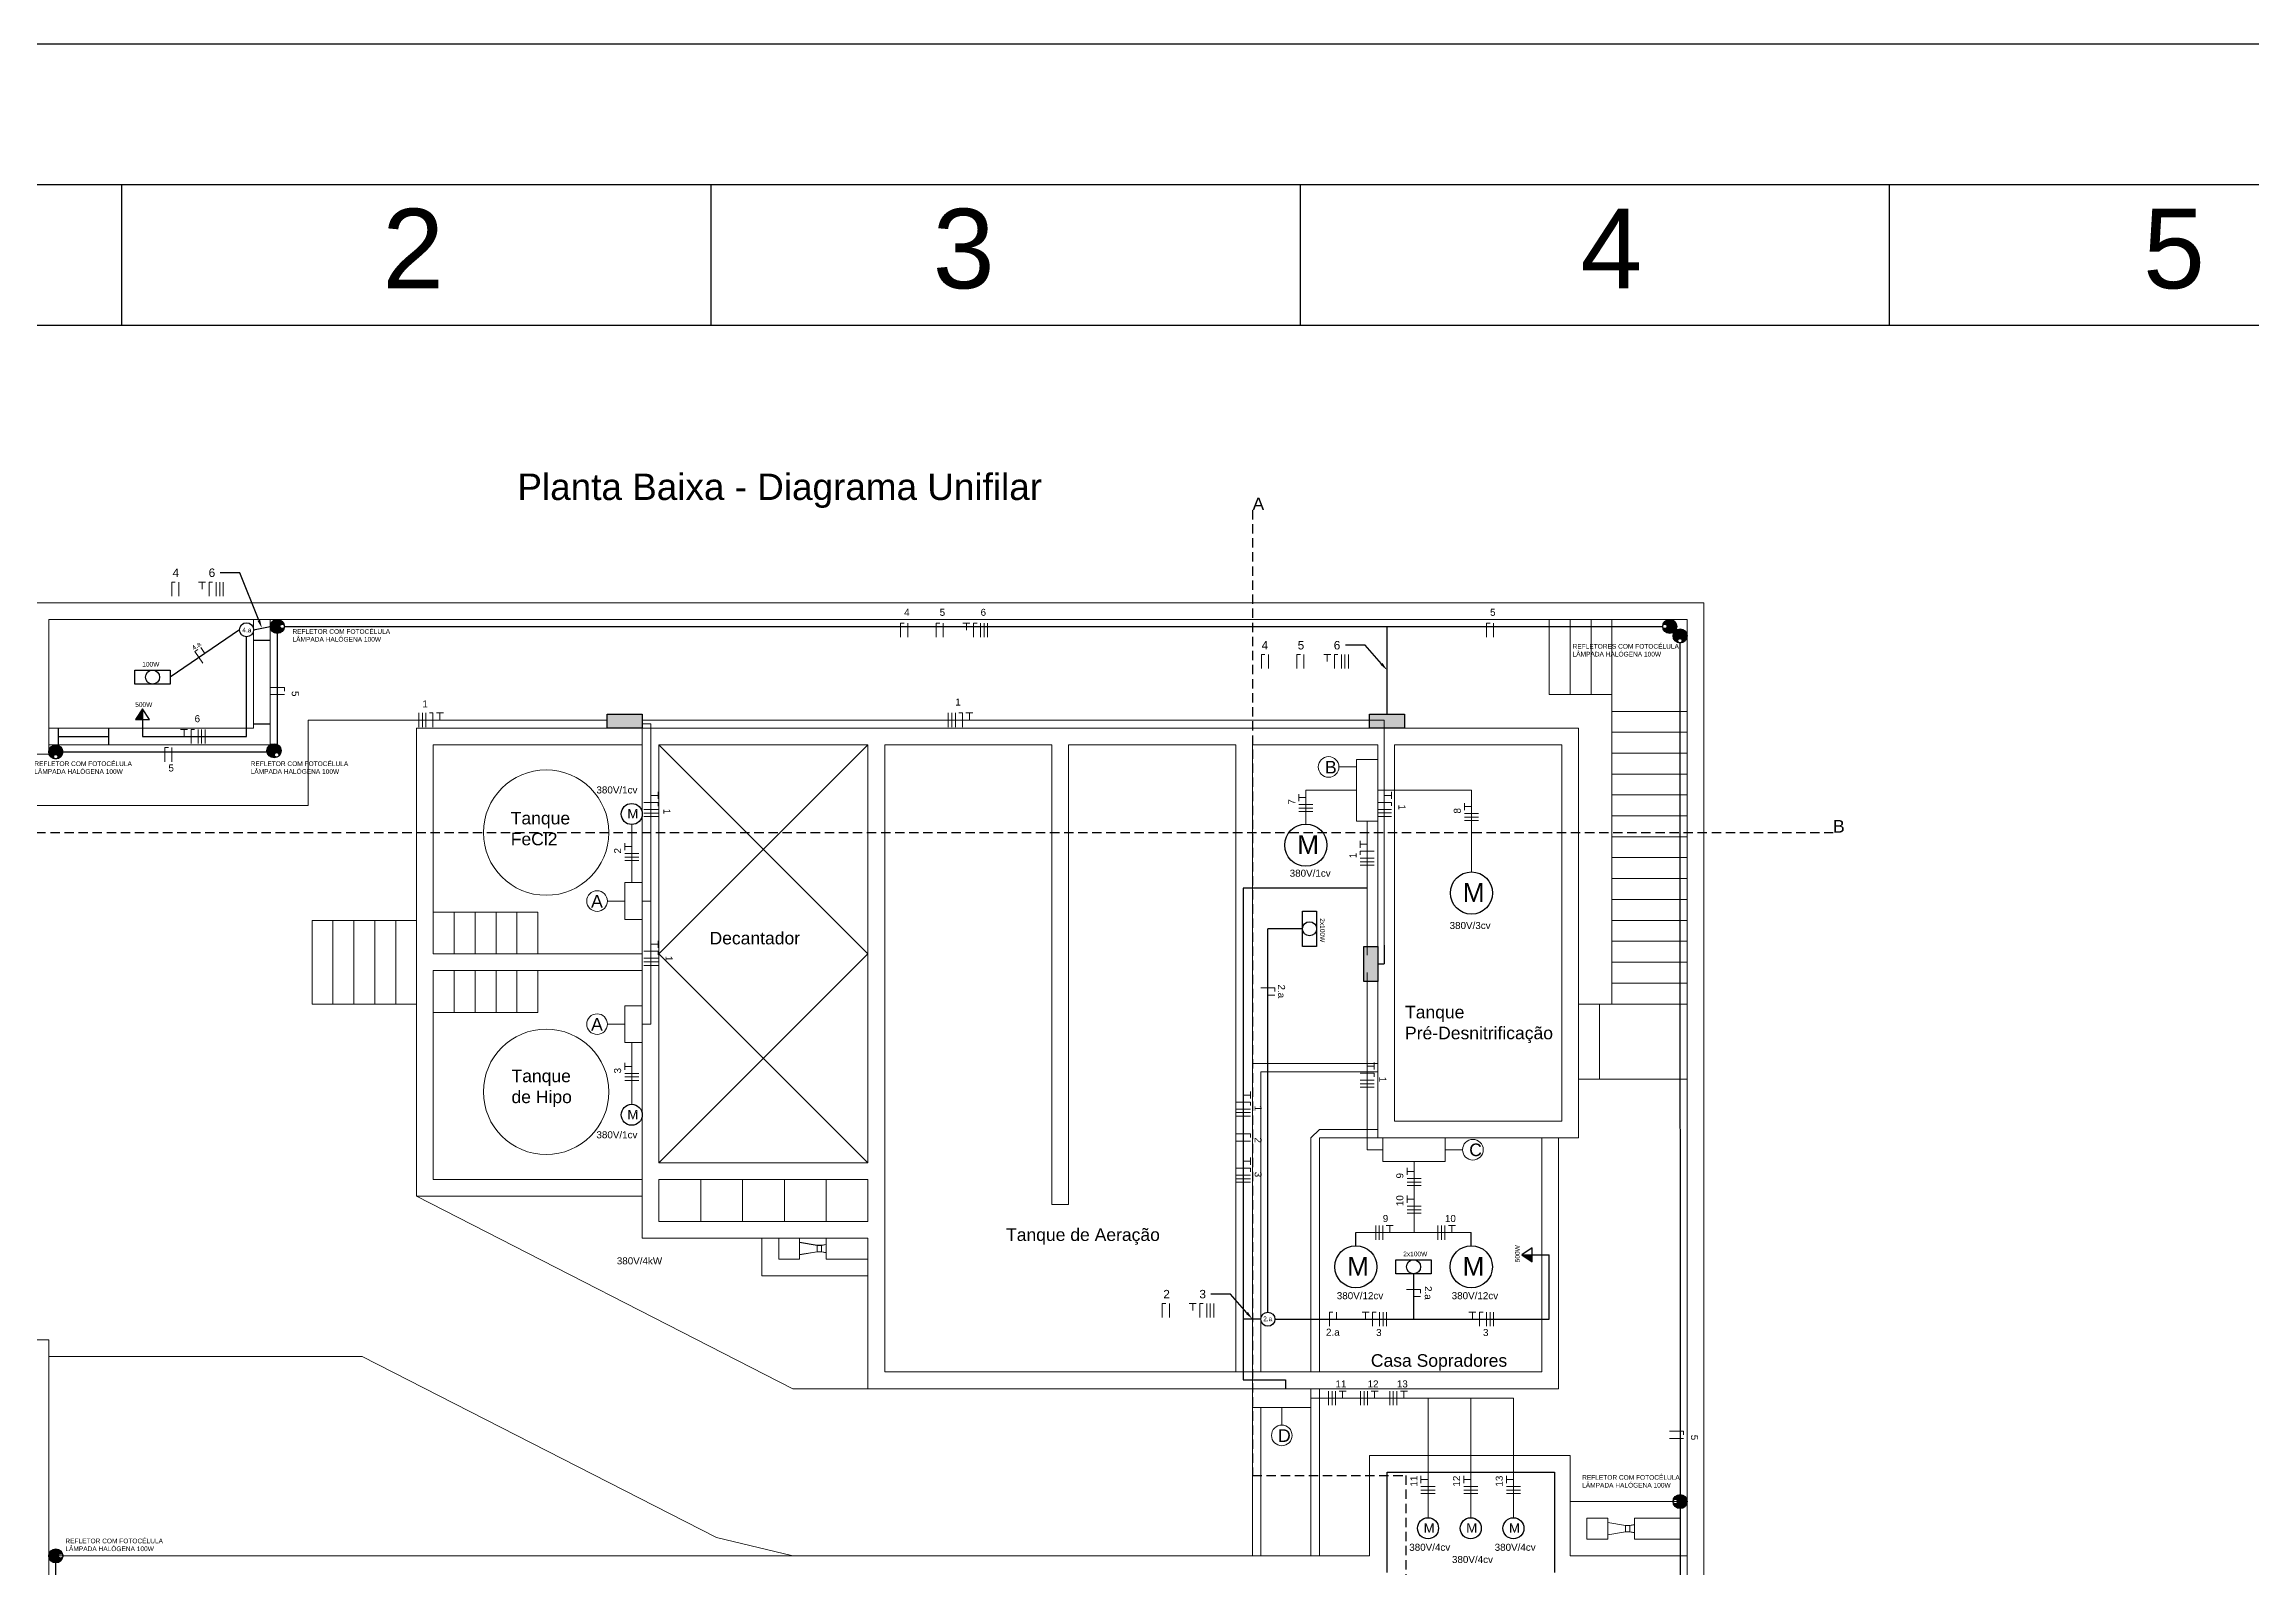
# Model space of a CAD drawing. Header units: millimetres. Extents: x 100 to 940, y 100 to 694.
# Drawn here: x 219.5 to 454.7, y 531.6 to 693.9 of the extents above; entities that cross this region are included whole.
import ezdxf
from ezdxf import colors
from ezdxf.entities.mleader import LeaderData, LeaderLine
from ezdxf.math import Vec2, Vec3

# ---------------------------------------------------------------- set-up
doc = ezdxf.new("R2010")
doc.units = ezdxf.units.MM
doc.linetypes.add('DASHED', pattern=[0.75, 0.5, -0.25])
for name, color, linetype, lineweight in [('COTAS', 5, 'Continuous', 5), ('DIVERSOS', 1, 'Continuous', 9), ('M-EQUIPAMENTOS', 1, 'Continuous', 9), ('PAREDE', 7, 'Continuous', 9)]:
    doc.layers.add(name, color=color, linetype=linetype, lineweight=lineweight)
doc.styles.add('Notes', font='arial.ttf', dxfattribs={"height": 3})
doc.styles.get("Standard").update_dxf_attribs({"font": 'arial.ttf'})

msp = doc.modelspace()

# ---------------------------------------------------------------- hatches: boundary and pattern name
h = msp.add_hatch(color=5)
h.dxf.hatch_style = 1
h.paths.add_polyline_path([(243.58, 631.92), (244.61, 631.92, -1), (245.08, 631.92, 1)])
h.paths.add_polyline_path([(244.61, 631.92), (243.58, 631.92, 1), (245.08, 631.92, -1)])
h = msp.add_hatch(color=5)
h.dxf.hatch_style = 1
h.paths.add_polyline_path([(391.93, 631.92, 1), (393.43, 631.92, 1), (391.93, 631.92, -1), (392.4, 631.92, -1)])
h.paths.add_polyline_path([(394, 630.4, -0.414214), (393.77, 630.16, 0.422298), (394.54, 630.91, 1), (393.04, 630.91, 0.398938), (393.75, 630.17, -0.390984), (393.54, 630.4, -1)])
h = msp.add_hatch(color=5)
h.dxf.hatch_style = 1
h.paths.add_polyline_path([(229.98, 623.13), (229.23, 622), (229.98, 622)])
h = msp.add_hatch(color=2)
h.dxf.hatch_style = 1
h.paths.add_polyline_path([(279.46, 622.59), (279.46, 621.09), (283.21, 621.09), (283.21, 622.59)])
h = msp.add_hatch(color=2)
h.dxf.hatch_style = 1
h.paths.add_polyline_path([(360.69, 622.59), (360.69, 621.09), (364.44, 621.09), (364.44, 622.59)])
h = msp.add_hatch(color=5)
h.dxf.hatch_style = 1
h.paths.add_polyline_path([(220.73, 619.31), (220.73, 618.28, -1), (220.73, 617.81, 1)])
h.paths.add_polyline_path([(220.73, 618.28), (220.73, 619.31, 1), (220.73, 617.81, -1)])
h = msp.add_hatch(color=5)
h.dxf.hatch_style = 1
h.paths.add_polyline_path([(243.58, 619.31), (244.14, 618.44, -1), (244.39, 618.05, 1)])
h.paths.add_polyline_path([(244.14, 618.44), (243.58, 619.31, 1), (244.39, 618.05, -1)])
h = msp.add_hatch(color=2)
h.dxf.hatch_style = 1
h.paths.add_polyline_path([(360.09, 594.09), (361.59, 594.09), (361.59, 597.84), (360.09, 597.84)])
h = msp.add_hatch(color=5)
h.dxf.hatch_style = 1
h.paths.add_polyline_path([(378.04, 564.98), (376.91, 564.98), (378.04, 564.23)])
h = msp.add_hatch(color=5)
h.dxf.hatch_style = 1
h.paths.add_polyline_path([(393.78, 539.46, 0.410454), (393.04, 538.71, -1), (393.51, 538.71), (393.78, 538.71)])
h.paths.add_polyline_path([(393.78, 539.46), (393.78, 538.71), (394.54, 538.71, 0.417983)])
h.paths.add_polyline_path([(394.54, 538.71), (393.78, 538.71), (393.78, 537.96, 0.417912)])
h.paths.add_polyline_path([(393.78, 538.71), (393.51, 538.71, -1), (393.04, 538.71, 0.410525), (393.78, 537.96)])
h = msp.add_hatch(color=5)
h.dxf.hatch_style = 1
h.paths.add_polyline_path([(219.98, 532.92), (221.01, 532.92, -1), (221.48, 532.92, 1)])
h.paths.add_polyline_path([(221.01, 532.92), (219.98, 532.92, 1), (221.48, 532.92, -1)])

# ---------------------------------------------------------------- linework, layer by layer
for p, q in [((227.78, 664), (227.78, 679)), ((290.56, 664), (290.56, 679)), ((353.33, 664), (353.33, 679)), ((416.11, 664), (416.11, 679)), ((241.8, 630.44), (243.58, 630.44)), ((220.99, 621.09), (220.99, 619.31)), ((226.34, 621.09), (226.34, 619.31)), ((241.8, 621.54), (243.58, 621.54)), ((220.99, 620.2), (226.34, 620.2)), ((362.58, 531.14), (362.58, 541.83)), ((362.58, 541.83), (380.39, 541.83)), ((380.39, 541.83), (380.39, 531.14))]:
    msp.add_line(p, q)
at = {"color": 1, "linetype": 'DASHED', "ltscale": 2}
for p, q in [((348.23, 644.32), (348.23, 541.48)), ((199.15, 609.96), (410.08, 609.96)), ((348.23, 541.48), (364.57, 541.48)), ((364.57, 541.48), (364.57, 444.8))]:
    msp.add_line(p, q, dxfattribs=at)
at = {"color": 5, "lineweight": 15}
for p, q in [((233.46, 636.65), (233.08, 636.65)), ((233.08, 636.65), (233.08, 635.15)), ((233.83, 635.15), (233.83, 636.65)), ((236.32, 636.65), (235.94, 636.65)), ((236.32, 635.9), (236.32, 636.65)), ((236.69, 636.65), (236.32, 636.65)), ((237.44, 636.65), (237.07, 636.65)), ((237.07, 636.65), (237.07, 635.15)), ((237.82, 635.15), (237.82, 636.65)), ((238.19, 636.65), (238.19, 635.15)), ((238.57, 636.65), (238.57, 635.15)), ((311.12, 632.26), (310.74, 632.26)), ((310.74, 632.26), (310.74, 630.76)), ((311.49, 630.76), (311.49, 632.26)), ((314.9, 632.26), (314.52, 632.26)), ((314.52, 632.26), (314.52, 630.76)), ((315.27, 630.76), (315.27, 632.26)), ((317.76, 632.26), (317.38, 632.26)), ((317.76, 631.51), (317.76, 632.26)), ((318.13, 632.26), (317.76, 632.26)), ((318.88, 632.26), (318.51, 632.26)), ((318.51, 632.26), (318.51, 630.76)), ((319.26, 630.76), (319.26, 632.26)), ((319.63, 632.26), (319.63, 630.76)), ((320.01, 632.26), (320.01, 630.76)), ((373.54, 632.26), (373.16, 632.26)), ((373.16, 632.26), (373.16, 630.76)), ((373.91, 630.76), (373.91, 632.26)), ((235.87, 629.45), (235.56, 629.24)), ((235.56, 629.24), (236.41, 628)), ((236.6, 629.04), (236.18, 629.66)), ((349.56, 628.93), (349.19, 628.93)), ((349.19, 628.93), (349.19, 627.43)), ((349.94, 627.43), (349.94, 628.93)), ((353.34, 628.93), (352.96, 628.93)), ((352.96, 628.93), (352.96, 627.43)), ((353.71, 627.43), (353.71, 628.93)), ((356.2, 628.93), (355.82, 628.93)), ((356.2, 628.18), (356.2, 628.93)), ((356.57, 628.93), (356.2, 628.93)), ((357.32, 628.93), (356.95, 628.93)), ((356.95, 628.93), (356.95, 627.43)), ((357.7, 627.43), (357.7, 628.93)), ((358.07, 628.93), (358.07, 627.43)), ((358.45, 628.93), (358.45, 627.43)), ((245.08, 625.42), (243.58, 625.42)), ((243.58, 624.67), (245.08, 624.67)), ((245.08, 625.04), (245.08, 625.42)), ((232.73, 619.01), (232.36, 619.01)), ((232.36, 619.01), (232.36, 617.51)), ((233.11, 617.51), (233.11, 619.01)), ((234.39, 620.94), (234.02, 620.94)), ((234.39, 620.19), (234.39, 620.94)), ((234.77, 620.94), (234.39, 620.94)), ((235.52, 620.94), (235.14, 620.94)), ((235.14, 620.94), (235.14, 619.44)), ((235.89, 619.44), (235.89, 620.94)), ((236.27, 620.94), (236.27, 619.44)), ((236.64, 620.94), (236.64, 619.44)), ((350.62, 593.41), (349.12, 593.41)), ((350.62, 593.04), (350.62, 593.41)), ((349.87, 592.66), (350.62, 592.66)), ((366.14, 561.29), (364.64, 561.29)), ((365.39, 560.54), (366.14, 560.54)), ((366.14, 560.92), (366.14, 561.29)), ((356.8, 558.88), (356.42, 558.88)), ((356.42, 558.88), (356.42, 557.38)), ((357.17, 558.13), (357.17, 558.88)), ((360.27, 558.88), (359.9, 558.88)), ((360.27, 558.13), (360.27, 558.88)), ((360.65, 558.88), (360.27, 558.88)), ((361.4, 558.88), (361.02, 558.88)), ((361.02, 558.88), (361.02, 557.38)), ((361.77, 557.38), (361.77, 558.88)), ((362.15, 558.88), (362.15, 557.38)), ((362.52, 558.88), (362.52, 557.38)), ((371.67, 558.88), (371.29, 558.88)), ((371.67, 558.13), (371.67, 558.88)), ((372.04, 558.88), (371.67, 558.88)), ((372.79, 558.88), (372.42, 558.88)), ((372.42, 558.88), (372.42, 557.38)), ((373.17, 557.38), (373.17, 558.88)), ((373.54, 558.88), (373.54, 557.38)), ((373.92, 558.88), (373.92, 557.38)), ((394.15, 546.19), (392.65, 546.19)), ((394.15, 545.82), (394.15, 546.19)), ((392.65, 545.44), (394.15, 545.44))]:
    msp.add_line(p, q, dxfattribs=at)
at = {"color": 5}
for p, q in [((240.3, 631.56), (232.91, 626.52)), ((241.05, 620.19), (241.05, 630.81)), ((241.8, 631.56), (243.58, 631.92)), ((244.33, 631.17), (244.33, 618.92)), ((245.08, 631.92), (391.93, 631.92)), ((362.57, 622.59), (362.57, 631.92)), ((393.77, 630.16), (393.79, 460.72)), ((229.98, 623.13), (229.23, 622)), ((229.23, 622), (230.73, 622)), ((230.73, 622), (229.98, 623.13)), ((229.98, 623.13), (229.98, 622)), ((229.98, 622), (229.98, 620.19)), ((229.98, 620.19), (241.05, 620.19)), ((221.48, 618.56), (243.98, 618.56)), ((349.87, 558.88), (349.87, 599.72)), ((353.56, 599.72), (349.87, 599.72)), ((378.04, 565.73), (376.91, 564.98)), ((376.91, 564.98), (378.04, 564.23)), ((376.91, 564.98), (378.04, 564.98)), ((378.04, 564.23), (378.04, 565.73)), ((378.04, 564.98), (379.85, 564.98)), ((379.85, 558.13), (379.85, 564.98)), ((365.39, 562.96), (365.39, 558.13)), ((350.62, 558.13), (379.85, 558.13)), ((220.75, 460.62), (220.73, 532.17))]:
    msp.add_line(p, q, dxfattribs=at)
at = {"color": 2, "lineweight": 15}
for p, q in [((279.46, 621.95), (247.63, 621.95)), ((247.63, 621.95), (247.63, 612.83)), ((259.41, 622.7), (259.41, 621.2)), ((259.79, 622.7), (259.79, 621.2)), ((260.16, 621.2), (260.16, 622.7)), ((260.54, 622.7), (260.91, 622.7)), ((260.91, 622.7), (260.91, 621.2)), ((261.29, 622.7), (261.66, 622.7)), ((261.66, 621.95), (261.66, 622.7)), ((261.66, 622.7), (262.04, 622.7)), ((362.27, 621.95), (283.21, 621.95)), ((283.21, 621.53), (284.14, 621.53)), ((284.14, 621.53), (284.14, 589.56)), ((315.82, 622.7), (315.82, 621.2)), ((316.2, 622.7), (316.2, 621.2)), ((316.57, 621.2), (316.57, 622.7)), ((316.95, 622.7), (317.32, 622.7)), ((317.32, 622.7), (317.32, 621.2)), ((317.7, 622.7), (318.07, 622.7)), ((318.07, 621.95), (318.07, 622.7)), ((318.07, 622.7), (318.45, 622.7)), ((362.27, 621.95), (362.27, 597.96)), ((284.14, 613.91), (284.89, 613.91)), ((284.89, 613.91), (284.89, 614.29)), ((284.89, 613.54), (284.89, 613.91)), ((362.28, 613.92), (363.03, 613.92)), ((363.03, 613.92), (363.03, 614.3)), ((363.03, 613.55), (363.03, 613.92)), ((247.63, 612.83), (217.45, 612.83)), ((284.89, 613.16), (283.39, 613.16)), ((283.39, 612.41), (284.89, 612.41)), ((284.89, 612.04), (283.39, 612.04)), ((284.89, 611.66), (283.39, 611.66)), ((284.89, 612.79), (284.89, 613.16)), ((363.03, 613.17), (361.53, 613.17)), ((361.53, 612.42), (363.03, 612.42)), ((363.03, 612.05), (361.53, 612.05)), ((363.03, 611.67), (361.53, 611.67)), ((363.03, 612.8), (363.03, 613.17)), ((360.45, 596.89), (360.45, 611.21)), ((359.7, 608.73), (359.7, 609.1)), ((360.45, 608.73), (359.7, 608.73)), ((359.7, 608.35), (359.7, 608.73)), ((359.7, 607.6), (359.7, 607.98)), ((359.7, 607.98), (361.2, 607.98)), ((361.2, 607.23), (359.7, 607.23)), ((359.7, 606.85), (361.2, 606.85)), ((359.7, 606.48), (361.2, 606.48)), ((283.21, 602.67), (284.14, 602.67)), ((284.14, 598.07), (284.89, 598.07)), ((284.89, 598.07), (284.89, 598.44)), ((284.89, 597.69), (284.89, 598.07)), ((284.89, 597.32), (283.39, 597.32)), ((283.39, 596.57), (284.89, 596.57)), ((284.89, 596.19), (283.39, 596.19)), ((284.89, 595.82), (283.39, 595.82)), ((284.89, 596.94), (284.89, 597.32)), ((360.45, 595.05), (360.45, 576.18)), ((284.14, 589.56), (283.21, 589.56)), ((361.2, 584.34), (359.7, 584.34)), ((359.7, 583.59), (361.2, 583.59)), ((360.45, 585.09), (361.2, 585.09)), ((361.2, 585.09), (361.2, 585.46)), ((361.2, 584.71), (361.2, 585.09)), ((361.2, 583.96), (361.2, 584.34)), ((348, 581.26), (346.5, 581.26)), ((347.25, 582.01), (348, 582.01)), ((348, 582.01), (348, 582.39)), ((348, 581.64), (348, 582.01)), ((348, 580.89), (348, 581.26)), ((361.2, 583.21), (359.7, 583.21)), ((361.2, 582.84), (359.7, 582.84)), ((346.5, 580.51), (348, 580.51)), ((348, 580.14), (346.5, 580.14)), ((348, 579.76), (346.5, 579.76)), ((348, 577.86), (346.5, 577.86)), ((346.5, 577.11), (348, 577.11)), ((348, 577.49), (348, 577.86)), ((348, 574.22), (346.5, 574.22)), ((347.25, 574.97), (348, 574.97)), ((348, 574.97), (348, 575.34)), ((348, 574.59), (348, 574.97)), ((348, 573.84), (348, 574.22)), ((362.13, 576.18), (360.45, 576.18)), ((346.5, 573.47), (348, 573.47)), ((348, 573.09), (346.5, 573.09)), ((348, 572.72), (346.5, 572.72)), ((339, 559.8), (338.62, 559.8)), ((338.62, 559.8), (338.62, 558.3)), ((339.37, 558.3), (339.37, 559.8)), ((341.86, 559.8), (341.48, 559.8)), ((341.86, 559.05), (341.86, 559.8)), ((342.23, 559.8), (341.86, 559.8)), ((342.98, 559.8), (342.61, 559.8)), ((342.61, 559.8), (342.61, 558.3)), ((343.36, 558.3), (343.36, 559.8)), ((343.73, 559.8), (343.73, 558.3)), ((344.11, 559.8), (344.11, 558.3))]:
    msp.add_line(p, q, dxfattribs=at)
at = {"color": 4, "lineweight": 15}
for p, q in [((357.43, 616.95), (357.81, 616.95)), ((357.81, 616.95), (359.31, 616.95)), ((279.49, 602.67), (279.87, 602.67)), ((279.87, 602.67), (281.37, 602.67)), ((279.49, 589.56), (279.87, 589.56)), ((279.87, 589.56), (281.37, 589.56)), ((370.24, 576.18), (368.74, 576.18)), ((370.62, 576.18), (370.24, 576.18)), ((351.35, 547.22), (351.35, 548.72)), ((351.35, 546.85), (351.35, 547.22))]:
    msp.add_line(p, q, dxfattribs=at)
at = {"color": 3, "lineweight": 15}
for p, q in [((353.16, 613.69), (353.16, 614.06)), ((359.31, 614.47), (353.91, 614.47)), ((353.91, 614.47), (353.91, 610.87)), ((371.56, 614.47), (361.59, 614.47)), ((371.56, 605.77), (371.56, 614.47)), ((353.16, 613.31), (353.16, 613.69)), ((353.91, 613.69), (353.16, 613.69)), ((354.66, 612.94), (353.16, 612.94)), ((353.16, 612.56), (354.66, 612.56)), ((353.16, 612.19), (354.66, 612.19)), ((370.81, 612.74), (370.81, 613.11)), ((370.81, 612.36), (370.81, 612.74)), ((371.56, 612.74), (370.81, 612.74)), ((372.31, 611.99), (370.81, 611.99)), ((370.81, 611.61), (372.31, 611.61)), ((282.09, 604.63), (282.09, 610.82)), ((370.81, 611.24), (372.31, 611.24)), ((281.34, 608.48), (281.34, 608.85)), ((281.34, 608.1), (281.34, 608.48)), ((282.09, 608.48), (281.34, 608.48)), ((282.84, 607.73), (281.34, 607.73)), ((281.34, 607.35), (282.84, 607.35)), ((281.34, 606.98), (282.84, 606.98)), ((282.09, 581.02), (282.09, 587.59)), ((281.34, 585.06), (281.34, 585.43)), ((281.34, 584.68), (281.34, 585.06)), ((282.09, 585.06), (281.34, 585.06)), ((282.84, 584.31), (281.34, 584.31)), ((281.34, 583.93), (282.84, 583.93)), ((281.34, 583.56), (282.84, 583.56)), ((364.69, 573.87), (364.69, 574.24)), ((365.44, 574.93), (365.44, 567.35)), ((364.69, 573.49), (364.69, 573.87)), ((365.44, 573.87), (364.69, 573.87)), ((366.19, 573.12), (364.69, 573.12)), ((364.69, 572.74), (366.19, 572.74)), ((364.69, 572.37), (366.19, 572.37)), ((364.69, 570.92), (364.69, 571.29)), ((364.69, 570.54), (364.69, 570.92)), ((365.44, 570.92), (364.69, 570.92)), ((366.19, 570.17), (364.69, 570.17)), ((364.69, 569.79), (366.19, 569.79)), ((364.69, 569.42), (366.19, 569.42)), ((371.54, 567.35), (359.24, 567.35)), ((361.36, 568.1), (361.36, 566.6)), ((361.73, 568.1), (361.73, 566.6)), ((362.11, 566.6), (362.11, 568.1)), ((362.48, 568.1), (362.86, 568.1)), ((362.86, 567.35), (362.86, 568.1)), ((362.86, 568.1), (363.23, 568.1)), ((367.98, 568.1), (367.98, 566.6)), ((368.36, 568.1), (368.36, 566.6)), ((368.73, 566.6), (368.73, 568.1)), ((369.11, 568.1), (369.48, 568.1)), ((369.48, 567.35), (369.48, 568.1)), ((369.48, 568.1), (369.86, 568.1)), ((356.32, 550.48), (356.32, 548.98)), ((356.7, 550.48), (356.7, 548.98)), ((357.07, 548.98), (357.07, 550.48)), ((357.45, 550.48), (357.82, 550.48)), ((357.82, 549.73), (357.82, 550.48)), ((357.82, 550.48), (358.2, 550.48)), ((359.74, 550.48), (359.74, 548.98)), ((360.12, 550.48), (360.12, 548.98)), ((360.49, 548.98), (360.49, 550.48)), ((360.87, 550.48), (361.24, 550.48)), ((361.24, 549.73), (361.24, 550.48)), ((361.24, 550.48), (361.62, 550.48)), ((362.86, 550.48), (362.86, 548.98)), ((363.23, 550.48), (363.23, 548.98)), ((363.61, 548.98), (363.61, 550.48)), ((363.98, 550.48), (364.36, 550.48)), ((364.36, 549.73), (364.36, 550.48)), ((364.36, 550.48), (364.73, 550.48)), ((354.46, 549.73), (376.03, 549.73)), ((366.93, 536.99), (366.93, 549.73)), ((371.48, 536.99), (371.48, 549.73)), ((376.03, 536.99), (376.03, 549.73)), ((366.18, 541.05), (366.18, 541.43)), ((366.18, 540.68), (366.18, 541.05)), ((366.93, 541.05), (366.18, 541.05)), ((370.73, 541.05), (370.73, 541.43)), ((370.73, 540.68), (370.73, 541.05)), ((371.48, 541.05), (370.73, 541.05)), ((375.28, 541.05), (375.28, 541.43)), ((375.28, 540.68), (375.28, 541.05)), ((376.03, 541.05), (375.28, 541.05)), ((367.68, 540.3), (366.18, 540.3)), ((366.18, 539.93), (367.68, 539.93)), ((366.18, 539.55), (367.68, 539.55)), ((372.23, 540.3), (370.73, 540.3)), ((370.73, 539.93), (372.23, 539.93)), ((370.73, 539.55), (372.23, 539.55)), ((376.78, 540.3), (375.28, 540.3)), ((375.28, 539.93), (376.78, 539.93)), ((375.28, 539.55), (376.78, 539.55))]:
    msp.add_line(p, q, dxfattribs=at)
at = {"color": 2}
for p, q in [((360.45, 604.05), (347.25, 604.05)), ((347.25, 604.05), (347.25, 551.67)), ((362.27, 597.96), (362.27, 595.97)), ((361.59, 595.97), (362.27, 595.97)), ((349.12, 558.13), (347.25, 558.13)), ((347.25, 551.67), (351.75, 551.67)), ((351.75, 551.67), (351.75, 550.73))]:
    msp.add_line(p, q, dxfattribs=at)
at = {"color": 3}
for p, q in [((359.24, 565.96), (359.24, 567.35)), ((371.54, 565.96), (371.54, 567.35))]:
    msp.add_line(p, q, dxfattribs=at)
for points in [[(100, 100), (940, 100), (940, 693.94), (100, 693.94)], [(150, 679), (925, 679), (925, 115), (150, 115)], [(165, 664), (730, 664), (730, 130), (165, 130)]]:
    msp.add_lwpolyline(points, close=True)
at = {"color": 5}
for points in [[(232.91, 625.77), (229.16, 625.77), (229.16, 627.27), (232.91, 627.27)], [(353.56, 597.84), (353.56, 601.59), (355.06, 601.59), (355.06, 597.84)], [(367.26, 562.96), (363.51, 562.96), (363.51, 564.46), (367.26, 564.46)]]:
    msp.add_lwpolyline(points, close=True, dxfattribs=at)
at = {"color": 2}
for points in [[(279.46, 622.59), (283.21, 622.59), (283.21, 621.09), (279.46, 621.09)], [(360.69, 622.59), (364.44, 622.59), (364.44, 621.09), (360.69, 621.09)], [(360.09, 594.09), (360.09, 597.84), (361.59, 597.84), (361.59, 594.09)]]:
    msp.add_lwpolyline(points, close=True, dxfattribs=at)
at = {"color": 4, "lineweight": 15}
for points in [[(361.59, 617.76), (359.31, 617.76), (359.31, 611.19), (361.59, 611.19)], [(281.37, 604.63), (283.21, 604.63), (283.21, 600.7), (281.37, 600.7)], [(281.37, 591.52), (283.21, 591.52), (283.21, 587.59), (281.37, 587.59)], [(362.13, 577.44), (368.74, 577.44), (368.74, 574.93), (362.13, 574.93)], [(348.23, 550.73), (354.46, 550.73), (354.46, 548.72), (348.23, 548.72)]]:
    msp.add_lwpolyline(points, close=True, dxfattribs=at)
at = {"color": 5}
for centre, radius in [((241.05, 631.56), 0.75), ((244.33, 631.92), 0.75), ((244.85, 631.92), 0.234), ((392.68, 631.92), 0.75), ((392.16, 631.92), 0.234), ((393.79, 630.91), 0.75), ((393.77, 630.4), 0.234), ((231.04, 626.52), 0.75), ((220.73, 618.56), 0.75), ((243.98, 618.68), 0.75), ((220.73, 618.05), 0.234), ((244.26, 618.24), 0.234), ((354.31, 599.72), 0.75), ((365.39, 563.71), 0.75), ((349.87, 558.13), 0.75), ((393.79, 538.71), 0.75), ((393.28, 538.71), 0.234), ((220.73, 532.92), 0.75), ((221.25, 532.92), 0.234)]:
    msp.add_circle(centre, radius, dxfattribs=at)
at = {"color": 4, "lineweight": 15}
for centre in [(356.34, 616.95), (278.4, 602.67), (278.4, 589.56), (371.71, 576.18), (351.35, 545.75)]:
    msp.add_circle(centre, 1.1, dxfattribs=at)
at = {"color": 6}
for centre, radius in [((282.09, 611.94), 1.12), ((353.91, 608.62), 2.25), ((371.56, 603.52), 2.25), ((282.09, 579.9), 1.12), ((359.24, 563.71), 2.25), ((371.54, 563.71), 2.25), ((366.93, 535.86), 1.12), ((371.48, 535.86), 1.12), ((376.03, 535.86), 1.12)]:
    msp.add_circle(centre, radius, dxfattribs=at)
at = {"layer": 'DIVERSOS'}
for p, q in [((301.86, 566), (299.97, 566.32)), ((299.97, 566.32), (299.97, 564.98)), ((299.97, 566.32), (299.97, 566.29)), ((301.86, 565.99), (299.97, 566.29)), ((301.86, 565.31), (299.97, 565.01)), ((301.86, 565.3), (299.97, 564.98)), ((302.3, 566), (301.86, 566)), ((301.86, 565.99), (301.86, 565.31)), ((302.31, 565.99), (301.86, 565.99)), ((302.31, 565.31), (301.86, 565.31)), ((302.3, 565.3), (301.86, 565.3)), ((302.3, 566), (302.81, 566.1)), ((302.3, 565.3), (302.81, 565.21)), ((302.31, 565.99), (302.81, 566.07)), ((302.31, 565.99), (302.31, 565.31)), ((302.31, 565.31), (302.81, 565.23)), ((302.81, 566.1), (302.81, 565.21)), ((387.97, 536.16), (386.08, 536.48)), ((386.08, 536.48), (386.08, 535.15)), ((386.08, 536.48), (386.08, 536.46)), ((387.97, 536.15), (386.08, 536.46)), ((387.97, 535.48), (386.08, 535.17)), ((387.97, 535.47), (386.08, 535.15)), ((388.41, 536.16), (387.97, 536.16)), ((387.97, 536.15), (387.97, 535.48)), ((388.42, 536.15), (387.97, 536.15)), ((388.42, 535.48), (387.97, 535.48)), ((388.41, 535.47), (387.97, 535.47)), ((388.41, 536.16), (388.92, 536.26)), ((388.41, 535.47), (388.92, 535.37)), ((388.42, 536.15), (388.92, 536.23)), ((388.42, 536.15), (388.42, 535.48)), ((388.42, 535.48), (388.92, 535.4)), ((388.92, 536.26), (388.92, 535.37))]:
    msp.add_line(p, q, dxfattribs=at)
at = {"layer": 'M-EQUIPAMENTOS'}
for p, q in [((289.45, 573), (289.45, 568.55)), ((293.9, 573), (293.9, 568.55)), ((298.35, 573), (298.35, 568.55)), ((302.81, 573), (302.81, 568.55))]:
    msp.add_line(p, q, dxfattribs=at)
for centre in [(272.97, 609.96), (272.97, 582.35)]:
    msp.add_circle(centre, 6.68, dxfattribs=at)
at = {"layer": 'PAREDE'}
for p, q in [((218.2, 634.45), (396.32, 634.45)), ((396.32, 634.45), (396.32, 456.33)), ((219.98, 632.67), (394.54, 632.67)), ((219.98, 618.3), (219.98, 632.67)), ((241.8, 632.67), (241.8, 630.44)), ((241.8, 630.44), (241.8, 621.09)), ((243.58, 632.67), (243.58, 619.31)), ((379.85, 624.66), (379.85, 632.67)), ((382.07, 624.66), (382.07, 632.67)), ((384.3, 624.66), (384.3, 632.67)), ((386.53, 622.87), (386.53, 632.67)), ((386.53, 632.67), (386.53, 624.66)), ((394.54, 632.67), (394.54, 458.11)), ((382.07, 624.66), (379.85, 624.66)), ((384.3, 624.66), (382.07, 624.66)), ((386.53, 624.66), (384.3, 624.66)), ((241.8, 621.09), (219.98, 621.09)), ((283.21, 621.09), (259.17, 621.09)), ((259.17, 621.09), (259.17, 571.22)), ((382.96, 621.09), (283.21, 621.09)), ((283.21, 621.09), (283.21, 573)), ((283.21, 573), (283.21, 621.09)), ((382.96, 621.09), (382.96, 577.45)), ((394.54, 622.87), (386.53, 622.87)), ((386.53, 622.87), (386.53, 620.65)), ((243.58, 619.31), (219.98, 619.31)), ((260.95, 597.05), (260.95, 619.31)), ((260.95, 619.31), (283.21, 619.31)), ((307.26, 619.31), (284.99, 619.31)), ((284.99, 619.31), (284.99, 574.78)), ((307.26, 619.31), (284.99, 597.05)), ((284.99, 619.31), (307.26, 597.05)), ((307.26, 574.78), (307.26, 619.31)), ((326.85, 619.31), (309.04, 619.31)), ((309.04, 619.31), (309.04, 583.69)), ((326.85, 583.69), (326.85, 619.31)), ((346.45, 619.31), (328.64, 619.31)), ((328.64, 619.31), (328.64, 583.69)), ((346.45, 583.69), (346.45, 619.31)), ((348.23, 619.31), (348.23, 550.73)), ((361.59, 619.31), (348.23, 619.31)), ((361.59, 577.45), (361.59, 619.31)), ((381.18, 619.31), (363.37, 619.31)), ((363.37, 579.23), (363.37, 619.31)), ((381.18, 579.23), (381.18, 619.31)), ((394.54, 620.65), (386.53, 620.65)), ((386.53, 620.65), (386.53, 618.42)), ((219.98, 618.3), (218.2, 618.3)), ((394.54, 618.42), (386.53, 618.42)), ((386.53, 618.42), (386.53, 616.19)), ((394.54, 616.19), (386.53, 616.19)), ((386.53, 616.19), (386.53, 613.97)), ((394.54, 613.97), (386.53, 613.97)), ((386.53, 613.97), (386.53, 611.74)), ((394.54, 611.74), (386.53, 611.74)), ((386.53, 611.74), (386.53, 609.51)), ((394.54, 609.51), (386.53, 609.51)), ((386.53, 609.51), (386.53, 607.29)), ((394.54, 607.29), (386.53, 607.29)), ((386.53, 607.29), (386.53, 605.06)), ((394.54, 605.06), (386.53, 605.06)), ((386.53, 605.06), (386.53, 602.84)), ((394.54, 602.84), (386.53, 602.84)), ((386.53, 602.84), (386.53, 600.61)), ((248.03, 591.7), (248.03, 600.61)), ((248.03, 600.61), (259.17, 600.61)), ((250.26, 591.7), (250.26, 600.61)), ((252.49, 591.7), (252.49, 600.61)), ((254.71, 591.7), (254.71, 600.61)), ((256.94, 591.7), (256.94, 600.61)), ((260.95, 601.5), (263.17, 601.5)), ((263.17, 601.5), (263.17, 597.05)), ((263.17, 601.5), (265.4, 601.5)), ((265.4, 601.5), (265.4, 597.05)), ((265.4, 601.5), (267.63, 601.5)), ((267.63, 601.5), (267.63, 597.05)), ((267.63, 601.5), (269.85, 601.5)), ((269.85, 601.5), (269.85, 597.05)), ((269.85, 601.5), (272.08, 601.5)), ((272.08, 601.5), (272.08, 597.05)), ((394.54, 600.61), (386.53, 600.61)), ((386.53, 600.61), (386.53, 598.38)), ((394.54, 598.38), (386.53, 598.38)), ((386.53, 598.38), (386.53, 596.16)), ((283.21, 597.05), (260.95, 597.05)), ((283.21, 595.26), (260.95, 595.26)), ((260.95, 595.26), (260.95, 573)), ((260.95, 595.26), (265.4, 595.26)), ((263.17, 590.81), (263.17, 595.26)), ((265.4, 590.81), (265.4, 595.26)), ((267.63, 590.81), (267.63, 595.26)), ((269.85, 590.81), (269.85, 595.26)), ((272.08, 590.81), (272.08, 595.26)), ((284.99, 597.05), (307.26, 574.78)), ((307.26, 597.05), (284.99, 574.78)), ((394.54, 596.16), (386.53, 596.16)), ((386.53, 596.16), (386.53, 593.93)), ((394.54, 593.93), (386.53, 593.93)), ((386.53, 593.93), (386.53, 591.7)), ((394.54, 591.7), (394.54, 593.93)), ((250.26, 591.7), (248.03, 591.7)), ((252.49, 591.7), (250.26, 591.7)), ((254.71, 591.7), (252.49, 591.7)), ((256.94, 591.7), (254.71, 591.7)), ((259.17, 591.7), (256.94, 591.7)), ((260.95, 590.81), (263.17, 590.81)), ((263.17, 590.81), (265.4, 590.81)), ((265.4, 590.81), (267.63, 590.81)), ((267.63, 590.81), (269.85, 590.81)), ((269.85, 590.81), (272.08, 590.81)), ((385.19, 591.7), (382.96, 591.7)), ((385.19, 583.69), (385.19, 591.7)), ((385.19, 591.7), (394.54, 591.7)), ((309.04, 583.69), (309.04, 552.51)), ((326.85, 570.33), (326.85, 583.69)), ((328.64, 583.69), (328.64, 570.33)), ((346.45, 552.51), (346.45, 583.69)), ((361.59, 585.38), (348.23, 585.38)), ((349.12, 584.49), (349.12, 570.33)), ((361.59, 584.49), (349.12, 584.49)), ((381.18, 579.23), (381.18, 583.69)), ((382.96, 583.69), (394.54, 583.69)), ((382.96, 583.69), (385.19, 583.69)), ((363.37, 579.23), (381.18, 579.23)), ((354.46, 577.45), (355.35, 578.34)), ((354.46, 577.45), (354.46, 552.51)), ((361.59, 578.34), (355.35, 578.34)), ((361.59, 577.45), (355.35, 577.45)), ((355.35, 577.45), (355.35, 552.51)), ((382.96, 577.45), (361.59, 577.45)), ((379.06, 552.51), (379.06, 577.45)), ((380.84, 550.73), (380.84, 577.45)), ((284.99, 574.78), (307.26, 574.78)), ((260.95, 573), (283.21, 573)), ((283.21, 573), (283.21, 566.76)), ((284.99, 573), (307.26, 573)), ((284.99, 568.55), (284.99, 573)), ((307.26, 568.55), (307.26, 573)), ((259.17, 571.22), (299.24, 550.73)), ((259.17, 571.22), (283.21, 571.22)), ((328.64, 570.33), (326.85, 570.33)), ((349.12, 570.33), (349.12, 552.51)), ((284.99, 568.55), (307.26, 568.55)), ((283.21, 566.76), (307.26, 566.76)), ((297.75, 566.76), (295.96, 566.76)), ((295.96, 566.76), (295.96, 562.76)), ((297.75, 564.54), (297.75, 566.76)), ((299.97, 564.54), (297.75, 564.54)), ((299.97, 564.54), (299.97, 566.76)), ((302.81, 564.54), (302.81, 566.76)), ((307.26, 564.54), (302.81, 564.54)), ((307.26, 550.73), (307.26, 566.76)), ((307.26, 566.76), (307.26, 564.54)), ((307.26, 564.54), (307.26, 562.76)), ((307.26, 562.76), (295.96, 562.76)), ((219.98, 555.95), (218.2, 555.95)), ((219.98, 458.11), (219.98, 555.95)), ((253.38, 554.17), (219.98, 554.17)), ((253.38, 554.17), (291.14, 534.87)), ((307.26, 550.73), (299.24, 550.73)), ((348.23, 550.73), (307.26, 550.73)), ((309.04, 552.51), (346.45, 552.51)), ((346.45, 552.51), (379.06, 552.51)), ((348.23, 550.73), (380.84, 550.73)), ((348.23, 550.73), (348.23, 532.92)), ((354.46, 550.73), (354.46, 532.92)), ((355.35, 550.73), (355.35, 532.92)), ((349.12, 548.73), (349.12, 532.92)), ((382.07, 543.61), (360.7, 543.61)), ((360.7, 543.61), (360.7, 532.92)), ((382.07, 532.92), (382.07, 543.61)), ((394.54, 538.71), (382.07, 538.71)), ((382.07, 536.93), (382.07, 532.92)), ((383.85, 534.7), (383.85, 536.93)), ((386.08, 536.93), (383.85, 536.93)), ((386.08, 534.7), (386.08, 536.93)), ((388.92, 534.7), (388.92, 536.93)), ((393.81, 536.93), (388.92, 536.93)), ((291.14, 534.87), (299.24, 532.92)), ((386.08, 534.7), (383.85, 534.7)), ((393.81, 534.7), (388.92, 534.7)), ((219.98, 532.92), (360.7, 532.92)), ((382.07, 532.92), (394.54, 532.92)), ((393.37, 532.92), (382.07, 532.92))]:
    msp.add_line(p, q, dxfattribs=at)
at = {"layer": 'PAREDE', "lineweight": 15}
msp.add_line((363.37, 581.46), (363.37, 583.69), dxfattribs=at)

# ---------------------------------------------------------------- texts
at = {"style": 'Notes'}
for s, p in [('2', (255.51, 667.93)), ('3', (314.16, 667.93)), ('4', (383.17, 667.93)), ('5', (443.11, 667.93))]:
    msp.add_text(s, height=8.48, dxfattribs=at).set_placement(p)
at = {"layer": 'COTAS', "color": 7, "attachment_point": 1}
for s, width, insert, char_height in [('Planta Baixa - Diagrama Unifilar', 4099.9241, (269.91, 648.2), 2.8125), ('Tanque\\PFeCl2', 1008.0156, (269.2, 612.17), 1.336), ('Decantador', 1385.5134, (290.38, 599.39), 1.336), ('Tanque\\PPré-Desnitrificação', 1385.5134, (364.48, 591.51), 1.3359), ('Tanque \\Pde Hipo', 1253.3333, (269.28, 584.71), 1.336), ('Tanque de Aeração', 1385.5134, (321.97, 567.8), 1.3359), ('Casa Sopradores', 1385.5134, (360.84, 554.4), 1.3359)]:
    msp.add_mtext_dynamic_manual_height_columns(s, width=width, gutter_width=0.75, heights=[0], dxfattribs=dict(at, insert=insert, char_height=char_height))
at = {"layer": 'COTAS', "color": 1, "char_height": 1.34, "attachment_point": 1}
for s, insert in [('A', (348.23, 645.65)), ('B', (410.08, 611.3))]:
    msp.add_mtext_dynamic_manual_height_columns(s, width=1385.5134, gutter_width=0.75, heights=[0], dxfattribs=dict(at, insert=insert))
at = {"layer": 'COTAS', "color": 5, "lineweight": 15, "attachment_point": 1}
for s, insert, char_height in [('4', (311.12, 633.8), 0.75), ('5', (314.9, 633.8), 0.75), ('6', (319.26, 633.8), 0.75), ('5', (373.54, 633.8), 0.75), ('4.a', (240.6, 631.79), 0.5), ('REFLETOR COM FOTOCÉLULA\\PLÂMPADA HALÓGENA 100W', (245.95, 631.63), 0.5), ('100W', (229.94, 628.14), 0.5), ('REFLETORES COM FOTOCÉLULA\\PLÂMPADA HALÓGENA 100W', (382.33, 630.05), 0.5), ('500W', (229.19, 623.84), 0.5), ('6', (235.52, 622.47), 0.75), ('REFLETOR COM FOTOCÉLULA\\PLÂMPADA HALÓGENA 100W', (218.44, 617.55), 0.5), ('5', (232.73, 617.22), 0.75), ('REFLETOR COM FOTOCÉLULA\\PLÂMPADA HALÓGENA 100W', (241.49, 617.55), 0.5), ('2x100W', (364.29, 565.33), 0.5), ('2.a', (349.37, 558.42), 0.5), ('2.a', (356.06, 557.12), 0.75), ('3', (361.4, 557.09), 0.75), ('3', (372.79, 557.09), 0.75), ('REFLETOR COM FOTOCÉLULA\\PLÂMPADA HALÓGENA 100W', (383.35, 541.53), 0.5), ('REFLETOR COM FOTOCÉLULA\\PLÂMPADA HALÓGENA 100W', (221.75, 534.76), 0.5)]:
    msp.add_mtext_dynamic_manual_height_columns(s, width=1385.5134, gutter_width=0.75, heights=[0], dxfattribs=dict(at, insert=insert, char_height=char_height))
for s, insert, char_height, rotation in [('4.a', (235.16, 629.76), 0.5, 36.4411), ('5', (246.62, 625.04), 0.75, 270), ('2x100W', (355.93, 600.84), 0.5, 270), ('2.a', (351.7, 593.78), 0.75, 270), ('500W', (376.2, 564.19), 0.5, 90), ('2.a', (367.34, 561.66), 0.75, 270), ('5', (395.69, 545.82), 0.75, 270)]:
    msp.add_mtext_dynamic_manual_height_columns(s, width=1385.5134, gutter_width=0.75, heights=[0], dxfattribs=dict(at, insert=insert, char_height=char_height, rotation=rotation))
at = {"layer": 'COTAS', "color": 2, "lineweight": 15, "char_height": 0.75, "attachment_point": 1}
for insert in [(259.79, 624.04), (316.57, 624.24)]:
    msp.add_mtext_dynamic_manual_height_columns('1', width=1385.5134, gutter_width=0.75, heights=[0], dxfattribs=dict(at, insert=insert))
at = {"layer": 'COTAS', "color": 4, "lineweight": 15, "char_height": 1.34, "attachment_point": 1}
for s, insert in [('B', (355.95, 617.6)), ('A', (277.76, 603.32)), ('A', (277.76, 590.21)), ('C', (371.32, 576.84)), ('D', (350.95, 546.4))]:
    msp.add_mtext_dynamic_manual_height_columns(s, width=1385.5134, gutter_width=0.75, heights=[0], dxfattribs=dict(at, insert=insert))
at = {"layer": 'COTAS', "color": 6, "lineweight": 15, "attachment_point": 1}
for s, insert, char_height in [('380V/1cv', (278.33, 614.88), 0.75), ('M', (281.63, 612.47), 1), ('M', (352.99, 609.68), 2), ('380V/1cv', (352.19, 606.01), 0.75), ('M', (370.63, 604.58), 2), ('380V/3cv', (369.23, 600.44), 0.75), ('M', (281.63, 580.43), 1), ('380V/1cv', (278.33, 578.15), 0.75), ('380V/4kW', (280.5, 564.72), 0.75), ('M', (358.31, 564.76), 2), ('M', (370.61, 564.76), 2), ('380V/12cv', (357.21, 561.01), 0.75), ('380V/12cv', (369.45, 561.01), 0.75), ('M', (366.47, 536.39), 1), ('M', (371.01, 536.39), 1), ('M', (375.56, 536.39), 1), ('380V/4cv', (364.93, 534.21), 0.75), ('380V/4cv', (374.03, 534.21), 0.75), ('380V/4cv', (369.48, 532.91), 0.75)]:
    msp.add_mtext_dynamic_manual_height_columns(s, width=1385.5134, gutter_width=0.75, heights=[0], dxfattribs=dict(at, insert=insert, char_height=char_height))
at = {"layer": 'COTAS', "color": 2, "lineweight": 15, "char_height": 0.75, "attachment_point": 1}
for s, insert, rotation in [('1', (286.22, 612.5), 270), ('1', (364.53, 612.96), 270), ('1', (358.56, 607.23), 90), ('1', (286.44, 596.83), 270), ('1', (362.49, 583.96), 270), ('1', (349.21, 580.89), 270), ('2', (349.21, 577.49), 270), ('3', (349.21, 573.84), 270)]:
    msp.add_mtext_dynamic_manual_height_columns(s, width=1385.5134, gutter_width=0.75, heights=[0], dxfattribs=dict(at, insert=insert, rotation=rotation))
at = {"layer": 'COTAS', "color": 3, "lineweight": 15, "char_height": 0.75, "attachment_point": 1, "rotation": 90}
for s, insert in [('\\pt47.25;7', (352.03, 612.94)), ('\\pt47.25;8', (369.67, 611.99)), ('\\pt47.25;2', (280.21, 607.73)), ('\\pt47.25;3', (280.21, 584.31)), ('\\pt47.25;9', (363.55, 573.12)), ('\\pt47.25;10', (363.55, 570.17)), ('\\pt47.25;11', (365.05, 540.3)), ('\\pt47.25;12', (369.59, 540.3)), ('\\pt47.25,60.75;13', (374.14, 540.3))]:
    msp.add_mtext_dynamic_manual_height_columns(s, width=1385.5134, gutter_width=0.75, heights=[0], dxfattribs=dict(at, insert=insert))
at = {"layer": 'COTAS', "color": 3, "lineweight": 15, "char_height": 0.75, "attachment_point": 1}
for s, insert in [('\\pt47.25;9', (362.11, 569.23)), ('\\pt47.25;10', (368.73, 569.23)), ('\\pt47.25;11', (357.07, 551.61)), ('\\pt47.25;12', (360.49, 551.61)), ('\\pt47.25;13', (363.61, 551.61))]:
    msp.add_mtext_dynamic_manual_height_columns(s, width=1385.5134, gutter_width=0.75, heights=[0], dxfattribs=dict(at, insert=insert))

# ---------------------------------------------------------------- leaders
at = {"color": 5}
ml = msp.add_multileader_mtext('Standard', dxfattribs=at)
ml.set_content('4         6', color=5, style='Notes')
ml.set_leader_properties()
ml.build(insert=Vec2(0, 0))
ml.multileader.update_dxf_attribs({"dogleg_length": 7, "arrow_head_size": 0.9})
ctx = ml.context
ctx.base_point, ctx.char_height, ctx.arrow_head_size, ctx.landing_gap_size, ctx.plane_origin = Vec3(232.57, 637.63), 0.9, 0.9, 0.6, Vec3(242.69, 631.74)
notes = []
notes.append((ctx, [(0, (1, 1, 0), (240.34, 637.63), (-1, 0), 2.1, [(0, [(242.69, 631.74)], 0, [])])]))
ctx.mtext.insert, ctx.mtext.flow_direction = Vec3(233.17, 638.09), 5
ml = msp.add_multileader_mtext('Standard', dxfattribs=at)
ml.set_content('4         5         6', color=5, style='Notes')
ml.set_leader_properties()
ml.build(insert=Vec2(0, 0))
ml.multileader.update_dxf_attribs({"dogleg_length": 7, "arrow_head_size": 0.9})
ctx = ml.context
ctx.base_point, ctx.char_height, ctx.arrow_head_size, ctx.landing_gap_size, ctx.plane_origin = Vec3(348.6, 629.91), 0.9, 0.9, 0.6, Vec3(362.57, 627.26)
notes.append((ctx, [(0, (1, 1, 0), (360.22, 629.91), (-1, 0), 2.1, [(0, [(362.57, 627.26)], 0, [])])]))
ctx.mtext.insert, ctx.mtext.flow_direction = Vec3(349.2, 630.37), 5
at = {"color": 2}
ml = msp.add_multileader_mtext('Standard', dxfattribs=at)
ml.set_content('2         3', color=2, style='Notes')
ml.set_leader_properties()
ml.build(insert=Vec2(0, 0))
ml.multileader.update_dxf_attribs({"dogleg_length": 7, "arrow_head_size": 0.9})
ctx = ml.context
ctx.base_point, ctx.char_height, ctx.arrow_head_size, ctx.landing_gap_size, ctx.plane_origin = Vec3(338.13, 560.79), 0.9, 0.9, 0.6, Vec3(348.23, 558.13)
notes.append((ctx, [(0, (1, 1, 0), (345.88, 560.79), (-1, 0), 2.1, [(0, [(348.23, 558.13)], 0, [])])]))
ctx.mtext.insert, ctx.mtext.flow_direction = Vec3(338.73, 561.25), 5
for ctx, leaders in notes:
    for number, flags, end, landing, length, lines in leaders:
        leader = LeaderData()
        leader.index, (leader.has_last_leader_line, leader.has_dogleg_vector, leader.attachment_direction) = number, flags
        leader.last_leader_point, leader.dogleg_vector, leader.dogleg_length = Vec3(end), Vec3(landing), length
        for number, points, colour, breaks in lines:
            line = LeaderLine()
            line.index, line.vertices, line.color, line.breaks = number, Vec3.list(points), colors.encode_raw_color(colour), breaks
            leader.lines.append(line)
        ctx.leaders.append(leader)

doc.saveas('drawing.dxf')
